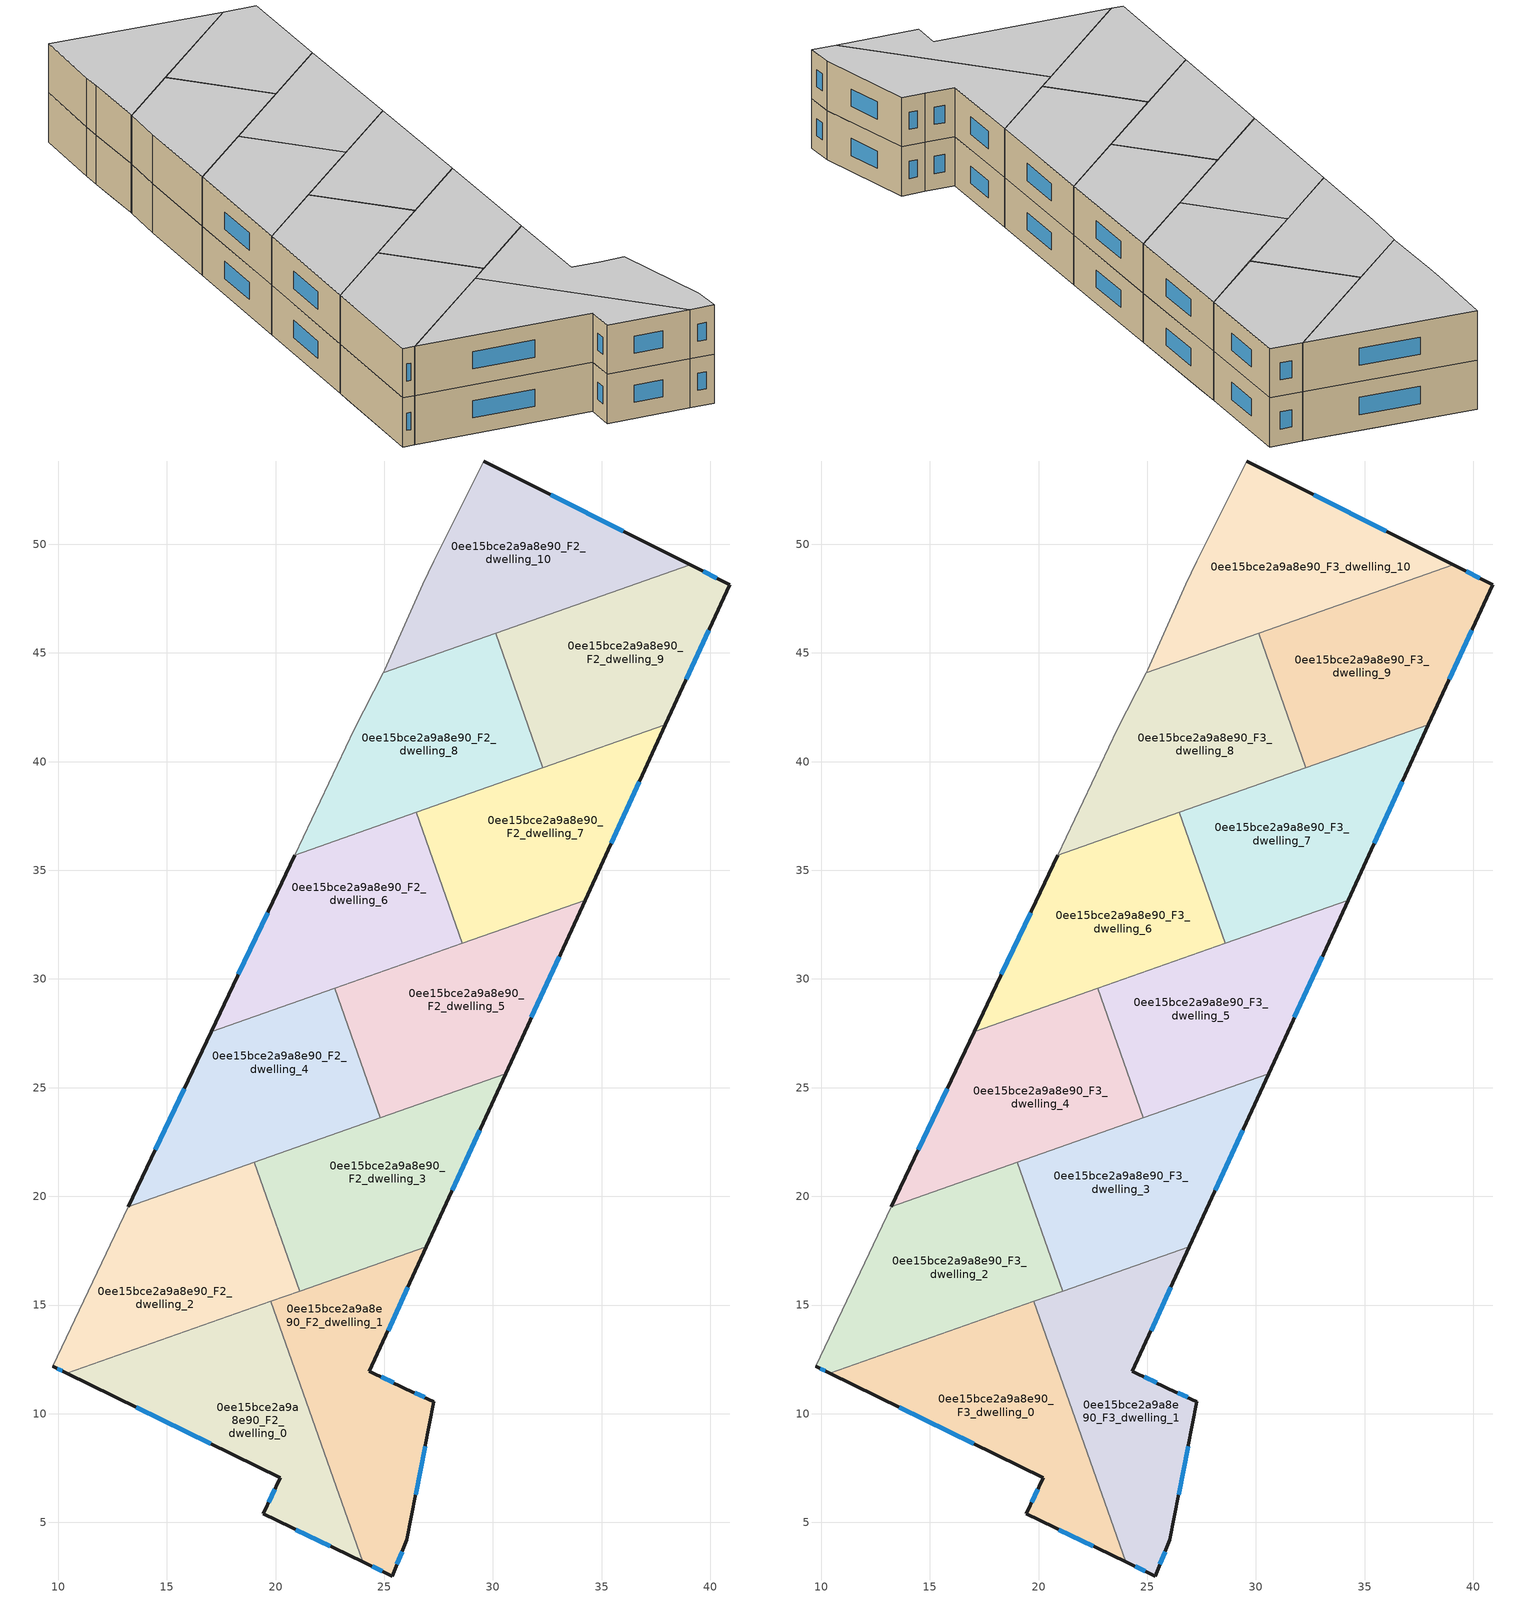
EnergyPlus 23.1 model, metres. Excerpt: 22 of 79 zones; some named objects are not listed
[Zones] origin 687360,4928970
0ee15bce2a9a8e90_F2_dwelling_0
 floor to 0ee15bce2a9a8e90_F1_dwelling_0 (EU_floor_Construction): 21.29,10.9 24,3.19 19.43,5.39 20.22,7.06 16.23,9.01 17.82,12.49 z6
 floor to 0ee15bce2a9a8e90_F1_dwelling_6 (EU_floor_Construction): 18.91,14.86 16.23,9.01 10.4,11.87 z6
 floor to 0ee15bce2a9a8e90_F1_dwelling_1 (EU_floor_Construction): 19.79,15.17 21.29,10.9 17.82,12.49 18.91,14.86 z6
 wall outside (EU_wall_Construction): 10.4,11.87 20.22,7.06 19.43,5.39 24,3.19 z6:9
 wall to 0ee15bce2a9a8e90_F2_dwelling_1 (EU_wall_Construction): 24,3.19 19.79,15.17 z6:9
 wall to 0ee15bce2a9a8e90_F2_dwelling_2 (EU_wall_Construction): 19.79,15.17 10.4,11.87 z6:9
 window (EU_Window_Construction): 13.59,10.3 17.03,8.62 / 20.92,4.67 22.52,3.9 / 19.97,6.52 19.69,5.93 z6.98:8.02
0ee15bce2a9a8e90_F2_dwelling_1
 floor to 0ee15bce2a9a8e90_F1_dwelling_1 (EU_floor_Construction): 26.47,16.67 24.32,11.96 25.97,11.15 27.28,10.56 26.85,8.35 21.29,10.9 19.79,15.17 25.42,17.15 z6
 floor to 0ee15bce2a9a8e90_F1_dwelling_0 (EU_floor_Construction): 26.85,8.35 26.04,4.2 25.36,2.53 24,3.19 21.29,10.9 z6
 floor to 0ee15bce2a9a8e90_F1_dwelling_2 (EU_floor_Construction): 26.94,17.69 26.47,16.67 25.42,17.15 z6
 wall outside (EU_wall_Construction): 24,3.19 25.36,2.53 26.04,4.2 27.28,10.56 25.97,11.15 24.32,11.96 26.94,17.69 z6:9
 wall to 0ee15bce2a9a8e90_F2_dwelling_3 (EU_wall_Construction): 26.94,17.69 21.11,15.64 z6:9
 wall to 0ee15bce2a9a8e90_F2_dwelling_2 (EU_wall_Construction): 21.11,15.64 19.79,15.17 z6:9
 window (EU_Window_Construction): 25.58,3.08 25.82,3.66 / 24.44,2.98 24.92,2.75 / 25.17,13.82 26.09,15.82 / 25.43,11.42 24.86,11.7 / 26.85,10.75 26.4,10.96 / 26.44,6.27 26.88,8.49 z6.98:8.02
0ee15bce2a9a8e90_F2_dwelling_10
 floor to 0ee15bce2a9a8e90_F1_dwelling_11 (EU_floor_Construction): 35.43,50.89 33.72,47.16 28.61,45.37 26.06,46.54 26.78,48.15 27.28,49.22 29.57,53.83 z6
 floor to 0ee15bce2a9a8e90_F1_dwelling_10 (EU_floor_Construction): 28.61,45.37 24.95,44.08 25.02,44.22 26.06,46.54 z6
 floor to 0ee15bce2a9a8e90_F1_dwelling_5 (EU_floor_Construction): 39.08,49.05 33.72,47.16 35.43,50.89 z6
 wall outside (EU_wall_Construction): 39.08,49.05 29.57,53.83 z6:9
 wall adiabatic (EU_wall_Construction): 29.57,53.83 27.28,49.22 26.78,48.15 25.02,44.22 24.95,44.08 z6:9
 wall to 0ee15bce2a9a8e90_F2_dwelling_9 (EU_wall_Construction): 30.12,45.9 39.08,49.05 z6:9
 wall to 0ee15bce2a9a8e90_F2_dwelling_8 (EU_wall_Construction): 24.95,44.08 30.12,45.9 z6:9
 window (EU_Window_Construction): 35.99,50.6 32.67,52.28 z6.98:8.02
0ee15bce2a9a8e90_F2_dwelling_2
 floor to 0ee15bce2a9a8e90_F1_dwelling_6 (EU_floor_Construction): 19.36,15.84 18.91,14.86 10.4,11.87 9.75,12.18 12.89,18.8 z6
 floor to 0ee15bce2a9a8e90_F1_dwelling_7 (EU_floor_Construction): 19.03,21.57 20.31,17.91 19.36,15.84 12.89,18.8 13.23,19.53 z6
 floor to 0ee15bce2a9a8e90_F1_dwelling_1 (EU_floor_Construction): 20.31,17.91 21.11,15.64 18.91,14.86 z6
 wall outside (EU_wall_Construction): 9.75,12.18 10.4,11.87 z6:9
 wall adiabatic (EU_wall_Construction): 13.23,19.53 9.75,12.18 z6:9
 wall to 0ee15bce2a9a8e90_F2_dwelling_3 (EU_wall_Construction): 21.11,15.64 19.03,21.57 z6:9
 wall to 0ee15bce2a9a8e90_F2_dwelling_4 (EU_wall_Construction): 19.03,21.57 13.23,19.53 z6:9
 window (EU_Window_Construction): 9.96,12.08 10.19,11.97 z6.98:8.02
0ee15bce2a9a8e90_F2_dwelling_3
 floor to 0ee15bce2a9a8e90_F1_dwelling_2 (EU_floor_Construction): 30.09,24.55 26.94,17.69 25.42,17.15 20.91,19.22 22.56,22.81 28.97,25.07 z6
 floor to 0ee15bce2a9a8e90_F1_dwelling_1 (EU_floor_Construction): 25.42,17.15 21.11,15.64 20.31,17.91 20.91,19.22 z6
 floor to 0ee15bce2a9a8e90_F1_dwelling_3 (EU_floor_Construction): 30.58,25.63 30.09,24.55 28.97,25.07 z6
 floor adiabatic (EU_floor_Construction): 22.56,22.81 20.31,17.91 19.03,21.57 z6
 wall outside (EU_wall_Construction): 26.94,17.69 30.58,25.63 z6:9
 wall to 0ee15bce2a9a8e90_F2_dwelling_5 (EU_wall_Construction): 30.58,25.63 24.82,23.61 z6:9
 wall to 0ee15bce2a9a8e90_F2_dwelling_4 (EU_wall_Construction): 24.82,23.61 19.03,21.57 z6:9
 window (EU_Window_Construction): 28.13,20.27 29.4,23.05 z6.98:8.02
0ee15bce2a9a8e90_F2_dwelling_4
 floor to 0ee15bce2a9a8e90_F1_dwelling_8 (EU_floor_Construction): 22.72,29.58 24,25.96 22.56,22.81 22.33,22.73 16.1,25.59 17.04,27.58 z6
 floor to 0ee15bce2a9a8e90_F1_dwelling_7 (EU_floor_Construction): 22.33,22.73 13.23,19.53 16.1,25.59 z6
 floor to 0ee15bce2a9a8e90_F1_dwelling_2 (EU_floor_Construction): 24,25.96 24.82,23.61 22.56,22.81 z6
 wall outside (EU_wall_Construction): 17.04,27.58 13.23,19.53 z6:9
 wall to 0ee15bce2a9a8e90_F2_dwelling_5 (EU_wall_Construction): 24.82,23.61 22.72,29.58 z6:9
 wall to 0ee15bce2a9a8e90_F2_dwelling_6 (EU_wall_Construction): 22.72,29.58 17.04,27.58 z6:9
 window (EU_Window_Construction): 15.8,24.96 14.47,22.15 z6.98:8.02
0ee15bce2a9a8e90_F2_dwelling_5
 floor to 0ee15bce2a9a8e90_F1_dwelling_3 (EU_floor_Construction): 33.7,32.45 30.58,25.63 28.97,25.07 24.52,27.11 26.22,30.81 32.48,33.01 z6
 floor to 0ee15bce2a9a8e90_F1_dwelling_4 (EU_floor_Construction): 34.24,33.63 33.7,32.45 32.48,33.01 z6
 floor to 0ee15bce2a9a8e90_F1_dwelling_9 (EU_floor_Construction): 26.22,30.81 25.66,29.58 24.39,30.16 z6
 floor to 0ee15bce2a9a8e90_F1_dwelling_2 (EU_floor_Construction): 28.97,25.07 24.82,23.61 24,25.96 24.52,27.11 z6
 floor to 0ee15bce2a9a8e90_F1_dwelling_8 (EU_floor_Construction): 25.66,29.58 24,25.96 22.72,29.58 24.39,30.16 z6
 wall outside (EU_wall_Construction): 30.58,25.63 34.24,33.63 z6:9
 wall to 0ee15bce2a9a8e90_F2_dwelling_7 (EU_wall_Construction): 34.24,33.63 28.58,31.64 z6:9
 wall to 0ee15bce2a9a8e90_F2_dwelling_6 (EU_wall_Construction): 28.58,31.64 22.72,29.58 z6:9
 window (EU_Window_Construction): 31.77,28.23 33.05,31.03 z6.98:8.02
0ee15bce2a9a8e90_F2_dwelling_6
 floor to 0ee15bce2a9a8e90_F1_dwelling_9 (EU_floor_Construction): 26.47,37.66 27.72,34.09 26.22,30.81 24.39,30.16 19.35,32.47 20.88,35.7 z6
 floor to 0ee15bce2a9a8e90_F1_dwelling_3 (EU_floor_Construction): 27.72,34.09 28.58,31.64 26.22,30.81 z6
 floor to 0ee15bce2a9a8e90_F1_dwelling_8 (EU_floor_Construction): 24.39,30.16 17.04,27.58 19.35,32.47 z6
 wall outside (EU_wall_Construction): 20.88,35.7 17.04,27.58 z6:9
 wall to 0ee15bce2a9a8e90_F2_dwelling_7 (EU_wall_Construction): 28.58,31.64 26.47,37.66 z6:9
 wall to 0ee15bce2a9a8e90_F2_dwelling_8 (EU_wall_Construction): 26.47,37.66 20.88,35.7 z6:9
 window (EU_Window_Construction): 19.63,33.06 18.29,30.22 z6.98:8.02
0ee15bce2a9a8e90_F2_dwelling_7
 floor to 0ee15bce2a9a8e90_F1_dwelling_4 (EU_floor_Construction): 37.32,40.34 34.24,33.63 32.48,33.01 28.14,35 29.92,38.87 35.92,40.98 z6
 floor to 0ee15bce2a9a8e90_F1_dwelling_5 (EU_floor_Construction): 37.94,41.69 37.32,40.34 35.92,40.98 z6
 floor to 0ee15bce2a9a8e90_F1_dwelling_3 (EU_floor_Construction): 32.48,33.01 28.58,31.64 27.72,34.09 28.14,35 z6
 floor to 0ee15bce2a9a8e90_F1_dwelling_9 (EU_floor_Construction): 28.87,36.59 27.72,34.09 26.47,37.66 26.51,37.67 z6
 floor to 0ee15bce2a9a8e90_F1_dwelling_10 (EU_floor_Construction): 29.92,38.87 28.87,36.59 26.51,37.67 z6
 wall outside (EU_wall_Construction): 34.24,33.63 37.94,41.69 z6:9
 wall to 0ee15bce2a9a8e90_F2_dwelling_9 (EU_wall_Construction): 37.94,41.69 32.29,39.71 z6:9
 wall to 0ee15bce2a9a8e90_F2_dwelling_8 (EU_wall_Construction): 32.29,39.71 26.47,37.66 z6:9
 window (EU_Window_Construction): 35.45,36.25 36.74,39.07 z6.98:8.02
0ee15bce2a9a8e90_F2_dwelling_8
 floor to 0ee15bce2a9a8e90_F1_dwelling_4 (EU_floor_Construction): 31.43,42.17 32.29,39.71 29.92,38.87 z6
 floor adiabatic (EU_floor_Construction): 30.12,45.9 31.43,42.17 29.92,38.87 32.3,39.71 20.88,35.7 23.62,41.49 24.95,44.08 z6
 wall adiabatic (EU_wall_Construction): 24.95,44.08 23.62,41.49 20.88,35.7 z6:9
 wall to 0ee15bce2a9a8e90_F2_dwelling_9 (EU_wall_Construction): 32.3,39.71 30.12,45.9 z6:9
0ee15bce2a9a8e90_F2_dwelling_9
 floor to 0ee15bce2a9a8e90_F1_dwelling_5 (EU_floor_Construction): 40.89,48.14 37.94,41.69 35.92,40.98 31.76,42.89 33.72,47.16 39.08,49.05 z6
 floor to 0ee15bce2a9a8e90_F1_dwelling_10 (EU_floor_Construction): 32.15,43.74 31.43,42.17 30.63,44.44 z6
 floor to 0ee15bce2a9a8e90_F1_dwelling_4 (EU_floor_Construction): 35.92,40.98 32.29,39.71 31.43,42.17 31.76,42.89 z6
 floor to 0ee15bce2a9a8e90_F1_dwelling_11 (EU_floor_Construction): 33.72,47.16 32.15,43.74 30.63,44.44 30.12,45.9 z6
 wall outside (EU_wall_Construction): 37.94,41.69 40.89,48.14 39.08,49.05 z6:9
 window (EU_Window_Construction): 40.3,48.44 39.67,48.75 / 38.9,43.79 39.93,46.04 z6.98:8.02
0ee15bce2a9a8e90_F3_dwelling_0
 floor to 0ee15bce2a9a8e90_F2_dwelling_0 (EU_floor_Construction): 19.79,15.17 24,3.19 19.43,5.39 20.22,7.06 10.4,11.87 z9
 wall outside (EU_wall_Construction): 10.4,11.87 20.22,7.06 19.43,5.39 24,3.19 z9:12
 wall to 0ee15bce2a9a8e90_F3_dwelling_1 (EU_wall_Construction): 24,3.19 19.79,15.17 z9:12
 wall to 0ee15bce2a9a8e90_F3_dwelling_2 (EU_wall_Construction): 19.79,15.17 10.4,11.87 z9:12
 window (EU_Window_Construction): 13.59,10.3 17.03,8.62 / 20.92,4.67 22.52,3.9 / 19.97,6.52 19.69,5.93 z9.98:11.02
 ceiling to 0ee15bce2a9a8e90_F4_dwelling_0 (EU_floor_Construction): 24,3.19 19.79,15.17 10.4,11.87 20.22,7.06 19.43,5.39 z12
0ee15bce2a9a8e90_F3_dwelling_1
 floor to 0ee15bce2a9a8e90_F2_dwelling_1 (EU_floor_Construction): 26.94,17.69 24.32,11.96 25.97,11.15 27.28,10.56 26.04,4.2 25.36,2.53 24,3.19 19.79,15.17 z9
 wall outside (EU_wall_Construction): 24,3.19 25.36,2.53 26.04,4.2 27.28,10.56 25.97,11.15 24.32,11.96 26.94,17.69 z9:12
 wall to 0ee15bce2a9a8e90_F3_dwelling_3 (EU_wall_Construction): 26.94,17.69 21.11,15.64 z9:12
 wall to 0ee15bce2a9a8e90_F3_dwelling_2 (EU_wall_Construction): 21.11,15.64 19.79,15.17 z9:12
 window (EU_Window_Construction): 25.58,3.08 25.82,3.66 / 24.44,2.98 24.92,2.75 / 25.17,13.82 26.09,15.82 / 25.43,11.42 24.86,11.7 / 26.85,10.75 26.4,10.96 / 26.44,6.27 26.88,8.49 z9.98:11.02
 ceiling to 0ee15bce2a9a8e90_F4_dwelling_1 (EU_floor_Construction): 25.36,2.53 26.04,4.2 27.28,10.56 25.97,11.15 24.32,11.96 26.94,17.69 19.79,15.17 24,3.19 z12
0ee15bce2a9a8e90_F3_dwelling_10
 floor to 0ee15bce2a9a8e90_F2_dwelling_10 (EU_floor_Construction): 39.08,49.05 24.95,44.08 25.02,44.22 26.78,48.15 27.28,49.22 29.57,53.83 z9
 wall outside (EU_wall_Construction): 39.08,49.05 29.57,53.83 z9:12
 wall adiabatic (EU_wall_Construction): 29.57,53.83 27.28,49.22 26.78,48.15 25.02,44.22 24.95,44.08 z9:12
 wall to 0ee15bce2a9a8e90_F3_dwelling_9 (EU_wall_Construction): 30.12,45.9 39.08,49.05 z9:12
 wall to 0ee15bce2a9a8e90_F3_dwelling_8 (EU_wall_Construction): 24.95,44.08 30.12,45.9 z9:12
 window (EU_Window_Construction): 35.99,50.6 32.67,52.28 z9.98:11.02
 ceiling to 0ee15bce2a9a8e90_F4_dwelling_10 (EU_floor_Construction): 39.08,49.05 29.57,53.83 27.28,49.22 26.78,48.15 25.02,44.22 24.95,44.08 z12
0ee15bce2a9a8e90_F3_dwelling_2
 floor to 0ee15bce2a9a8e90_F2_dwelling_2 (EU_floor_Construction): 19.03,21.57 21.11,15.64 10.4,11.87 9.75,12.18 13.23,19.53 z9
 wall outside (EU_wall_Construction): 9.75,12.18 10.4,11.87 z9:12
 wall adiabatic (EU_wall_Construction): 13.23,19.53 9.75,12.18 z9:12
 wall to 0ee15bce2a9a8e90_F3_dwelling_3 (EU_wall_Construction): 21.11,15.64 19.03,21.57 z9:12
 wall to 0ee15bce2a9a8e90_F3_dwelling_4 (EU_wall_Construction): 19.03,21.57 13.23,19.53 z9:12
 window (EU_Window_Construction): 9.96,12.08 10.19,11.97 z9.98:11.02
 ceiling to 0ee15bce2a9a8e90_F4_dwelling_2 (EU_floor_Construction): 21.11,15.64 19.03,21.57 13.23,19.53 9.75,12.18 10.4,11.87 z12
0ee15bce2a9a8e90_F3_dwelling_3
 floor to 0ee15bce2a9a8e90_F2_dwelling_3 (EU_floor_Construction): 30.58,25.63 26.94,17.69 21.11,15.64 19.03,21.57 z9
 wall outside (EU_wall_Construction): 26.94,17.69 30.58,25.63 z9:12
 wall to 0ee15bce2a9a8e90_F3_dwelling_5 (EU_wall_Construction): 30.58,25.63 24.82,23.61 z9:12
 wall to 0ee15bce2a9a8e90_F3_dwelling_4 (EU_wall_Construction): 24.82,23.61 19.03,21.57 z9:12
 window (EU_Window_Construction): 28.13,20.27 29.4,23.05 z9.98:11.02
 ceiling to 0ee15bce2a9a8e90_F4_dwelling_3 (EU_floor_Construction): 26.94,17.69 30.58,25.63 19.03,21.57 21.11,15.64 z12
0ee15bce2a9a8e90_F3_dwelling_4
 floor to 0ee15bce2a9a8e90_F2_dwelling_4 (EU_floor_Construction): 22.72,29.58 24.82,23.61 13.23,19.53 17.04,27.58 z9
 wall outside (EU_wall_Construction): 17.04,27.58 13.23,19.53 z9:12
 wall to 0ee15bce2a9a8e90_F3_dwelling_5 (EU_wall_Construction): 24.82,23.61 22.72,29.58 z9:12
 wall to 0ee15bce2a9a8e90_F3_dwelling_6 (EU_wall_Construction): 22.72,29.58 17.04,27.58 z9:12
 window (EU_Window_Construction): 15.8,24.96 14.47,22.15 z9.98:11.02
 ceiling to 0ee15bce2a9a8e90_F4_dwelling_4 (EU_floor_Construction): 24.82,23.61 22.72,29.58 17.04,27.58 13.23,19.53 z12
0ee15bce2a9a8e90_F3_dwelling_5
 floor to 0ee15bce2a9a8e90_F2_dwelling_5 (EU_floor_Construction): 34.24,33.63 30.58,25.63 24.82,23.61 22.72,29.58 z9
 wall outside (EU_wall_Construction): 30.58,25.63 34.24,33.63 z9:12
 wall to 0ee15bce2a9a8e90_F3_dwelling_7 (EU_wall_Construction): 34.24,33.63 28.58,31.64 z9:12
 wall to 0ee15bce2a9a8e90_F3_dwelling_6 (EU_wall_Construction): 28.58,31.64 22.72,29.58 z9:12
 window (EU_Window_Construction): 31.77,28.23 33.05,31.03 z9.98:11.02
 ceiling to 0ee15bce2a9a8e90_F4_dwelling_5 (EU_floor_Construction): 30.58,25.63 34.24,33.63 22.72,29.58 24.82,23.61 z12
0ee15bce2a9a8e90_F3_dwelling_6
 floor to 0ee15bce2a9a8e90_F2_dwelling_6 (EU_floor_Construction): 26.47,37.66 28.58,31.64 17.04,27.58 20.88,35.7 z9
 wall outside (EU_wall_Construction): 20.88,35.7 17.04,27.58 z9:12
 wall to 0ee15bce2a9a8e90_F3_dwelling_7 (EU_wall_Construction): 28.58,31.64 26.47,37.66 z9:12
 wall to 0ee15bce2a9a8e90_F3_dwelling_8 (EU_wall_Construction): 26.47,37.66 20.88,35.7 z9:12
 window (EU_Window_Construction): 19.63,33.06 18.29,30.22 z9.98:11.02
 ceiling to 0ee15bce2a9a8e90_F4_dwelling_6 (EU_floor_Construction): 28.58,31.64 26.47,37.66 20.88,35.7 17.04,27.58 z12
0ee15bce2a9a8e90_F3_dwelling_7
 floor to 0ee15bce2a9a8e90_F2_dwelling_7 (EU_floor_Construction): 37.94,41.69 34.24,33.63 28.58,31.64 26.47,37.66 z9
 wall outside (EU_wall_Construction): 34.24,33.63 37.94,41.69 z9:12
 wall to 0ee15bce2a9a8e90_F3_dwelling_9 (EU_wall_Construction): 37.94,41.69 32.29,39.71 z9:12
 wall to 0ee15bce2a9a8e90_F3_dwelling_8 (EU_wall_Construction): 32.29,39.71 26.47,37.66 z9:12
 window (EU_Window_Construction): 35.45,36.25 36.74,39.07 z9.98:11.02
 ceiling to 0ee15bce2a9a8e90_F4_dwelling_7 (EU_floor_Construction): 34.24,33.63 37.94,41.69 26.47,37.66 28.58,31.64 z12
0ee15bce2a9a8e90_F3_dwelling_8
 floor to 0ee15bce2a9a8e90_F2_dwelling_8 (EU_floor_Construction): 30.12,45.9 32.3,39.71 20.88,35.7 23.62,41.49 24.95,44.08 z9
 wall adiabatic (EU_wall_Construction): 24.95,44.08 23.62,41.49 20.88,35.7 z9:12
 wall to 0ee15bce2a9a8e90_F3_dwelling_9 (EU_wall_Construction): 32.3,39.71 30.12,45.9 z9:12
 ceiling to 0ee15bce2a9a8e90_F4_dwelling_8 (EU_floor_Construction): 32.3,39.71 30.12,45.9 24.95,44.08 23.62,41.49 20.88,35.7 z12
0ee15bce2a9a8e90_F3_dwelling_9
 floor to 0ee15bce2a9a8e90_F2_dwelling_9 (EU_floor_Construction): 40.89,48.14 37.94,41.69 32.3,39.71 30.12,45.9 39.08,49.05 z9
 wall outside (EU_wall_Construction): 37.94,41.69 40.89,48.14 39.08,49.05 z9:12
 window (EU_Window_Construction): 40.3,48.44 39.67,48.75 / 38.9,43.79 39.93,46.04 z9.98:11.02
 ceiling to 0ee15bce2a9a8e90_F4_dwelling_9 (EU_floor_Construction): 37.94,41.69 40.89,48.14 39.08,49.05 30.12,45.9 32.3,39.71 z12
[Building]
EU S2 Campaign: North Axis=0; Terrain=City; Solar Distribution=FullExterior
[Site:Location]
Bologna: Latitude=44.5; Longitude=11.25; Time Zone=1; Elevation=37
[SizingPeriod:WeatherFileDays]
AnnualSizingPeriod: Begin Month=1; Begin Day of Month=1; End Month=12; End Day of Month=31; Day of Week for Start Day=Monday; Use Weather File Daylight Saving Period=No; Use Weather File Rain and Snow Indicators=No
[MATERIAL]
EU_InternalMass_Material: Roughness=MediumRough; Thickness=0.1; Conductivity=1; Density=1800; Specific Heat=900; Thermal Absorptance=0.9; Solar Absorptance=0.7; Visible Absorptance=0.7
[MATERIAL:NOMASS] Roughness=MediumRough; Thermal Absorptance=0.9; Solar Absorptance=0.7; Visible Absorptance=0.7
Name | Thermal Resistance
EU_wall_NoMass | 0.905828
EU_floor_NoMass | 0.67114
[WINDOWMATERIAL:SIMPLEGLAZINGSYSTEM]
EU_Window_SimpleGlazing: UFactor=4.52486; Solar Heat Gain Coefficient=0.85; Visible Transmittance=0.85
[CONSTRUCTION]
EU_wall_Construction: EU_wall_NoMass
EU_floor_Construction: EU_floor_NoMass
EU_Window_Construction: EU_Window_SimpleGlazing
EU_InternalMass_Construction: EU_InternalMass_Material
[ZONE] Type=1; Multiplier=1; Ceiling Height=autocalculate; Floor Area=autocalculate; Part of Total Floor Area=Yes
Name | Volume
0ee15bce2a9a8e90_F2_dwelling_0; 0ee15bce2a9a8e90_F3_dwelling_0 | 173.888
0ee15bce2a9a8e90_F2_dwelling_1; 0ee15bce2a9a8e90_F3_dwelling_1; 0ee15bce2a9a8e90_F2_dwelling_8; 0ee15bce2a9a8e90_F3_dwelling_8 | 173.873
0ee15bce2a9a8e90_F2_dwelling_10; 0ee15bce2a9a8e90_F3_dwelling_10; 0ee15bce2a9a8e90_F2_dwelling_9; 0ee15bce2a9a8e90_F3_dwelling_9 | 173.881
0ee15bce2a9a8e90_F2_dwelling_2; 0ee15bce2a9a8e90_F3_dwelling_2 | 173.87
0ee15bce2a9a8e90_F2_dwelling_3; 0ee15bce2a9a8e90_F3_dwelling_3 | 173.883
0ee15bce2a9a8e90_F2_dwelling_4; 0ee15bce2a9a8e90_F3_dwelling_4 | 173.861
0ee15bce2a9a8e90_F2_dwelling_5; 0ee15bce2a9a8e90_F3_dwelling_5 | 173.886
0ee15bce2a9a8e90_F2_dwelling_6; 0ee15bce2a9a8e90_F3_dwelling_6 | 173.889
0ee15bce2a9a8e90_F2_dwelling_7; 0ee15bce2a9a8e90_F3_dwelling_7 | 173.877
[INTERNALMASS] Construction=EU_InternalMass_Construction
Name | Zone or ZoneList | Surface Area
0ee15bce2a9a8e90_F2_dwelling_0_EU_InternalMass | 0ee15bce2a9a8e90_F2_dwelling_0 | 57.9647
0ee15bce2a9a8e90_F2_dwelling_1_EU_InternalMass | 0ee15bce2a9a8e90_F2_dwelling_1 | 57.9564
0ee15bce2a9a8e90_F2_dwelling_2_EU_InternalMass | 0ee15bce2a9a8e90_F2_dwelling_2 | 57.9582
0ee15bce2a9a8e90_F2_dwelling_3_EU_InternalMass | 0ee15bce2a9a8e90_F2_dwelling_3 | 57.9602
0ee15bce2a9a8e90_F2_dwelling_4_EU_InternalMass | 0ee15bce2a9a8e90_F2_dwelling_4 | 57.9534
0ee15bce2a9a8e90_F2_dwelling_5_EU_InternalMass | 0ee15bce2a9a8e90_F2_dwelling_5 | 57.9611
0ee15bce2a9a8e90_F2_dwelling_6_EU_InternalMass | 0ee15bce2a9a8e90_F2_dwelling_6 | 57.9649
0ee15bce2a9a8e90_F2_dwelling_7_EU_InternalMass | 0ee15bce2a9a8e90_F2_dwelling_7 | 57.9585
0ee15bce2a9a8e90_F2_dwelling_8_EU_InternalMass | 0ee15bce2a9a8e90_F2_dwelling_8 | 57.9569
0ee15bce2a9a8e90_F2_dwelling_9_EU_InternalMass | 0ee15bce2a9a8e90_F2_dwelling_9 | 57.96
0ee15bce2a9a8e90_F2_dwelling_10_EU_InternalMass | 0ee15bce2a9a8e90_F2_dwelling_10 | 57.9607
0ee15bce2a9a8e90_F3_dwelling_0_EU_InternalMass | 0ee15bce2a9a8e90_F3_dwelling_0 | 57.9647
0ee15bce2a9a8e90_F3_dwelling_1_EU_InternalMass | 0ee15bce2a9a8e90_F3_dwelling_1 | 57.9564
0ee15bce2a9a8e90_F3_dwelling_2_EU_InternalMass | 0ee15bce2a9a8e90_F3_dwelling_2 | 57.9582
0ee15bce2a9a8e90_F3_dwelling_3_EU_InternalMass | 0ee15bce2a9a8e90_F3_dwelling_3 | 57.9602
0ee15bce2a9a8e90_F3_dwelling_4_EU_InternalMass | 0ee15bce2a9a8e90_F3_dwelling_4 | 57.9534
0ee15bce2a9a8e90_F3_dwelling_5_EU_InternalMass | 0ee15bce2a9a8e90_F3_dwelling_5 | 57.9611
0ee15bce2a9a8e90_F3_dwelling_6_EU_InternalMass | 0ee15bce2a9a8e90_F3_dwelling_6 | 57.9649
0ee15bce2a9a8e90_F3_dwelling_7_EU_InternalMass | 0ee15bce2a9a8e90_F3_dwelling_7 | 57.9585
0ee15bce2a9a8e90_F3_dwelling_8_EU_InternalMass | 0ee15bce2a9a8e90_F3_dwelling_8 | 57.9569
0ee15bce2a9a8e90_F3_dwelling_9_EU_InternalMass | 0ee15bce2a9a8e90_F3_dwelling_9 | 57.96
0ee15bce2a9a8e90_F3_dwelling_10_EU_InternalMass | 0ee15bce2a9a8e90_F3_dwelling_10 | 57.9607
[OTHEREQUIPMENT] Fuel Type=Electricity; Design Level Calculation Method=Watts/Area; Power per Zone Floor Area=1; Fraction Latent=0; Fraction Radiant=0; Fraction Lost=0; Carbon Dioxide Generation Rate=0; EndUse Subcategory=EU_Step8_InternalGains
Name | Zone or ZoneList or Space or SpaceList | Schedule
EU_Step8_InternalGain_0ee15bce2a9a8e90_F2_dwelling_0_f000 | 0ee15bce2a9a8e90_F2_dwelling_0 | EU_Step8_GainSchedule_0ee15bce2a9a8e90_F2_dwelling_0_f000
EU_Step8_InternalGain_0ee15bce2a9a8e90_F2_dwelling_1_f000 | 0ee15bce2a9a8e90_F2_dwelling_1 | EU_Step8_GainSchedule_0ee15bce2a9a8e90_F2_dwelling_1_f000
EU_Step8_InternalGain_0ee15bce2a9a8e90_F2_dwelling_2_f000 | 0ee15bce2a9a8e90_F2_dwelling_2 | EU_Step8_GainSchedule_0ee15bce2a9a8e90_F2_dwelling_2_f000
EU_Step8_InternalGain_0ee15bce2a9a8e90_F2_dwelling_3_f000 | 0ee15bce2a9a8e90_F2_dwelling_3 | EU_Step8_GainSchedule_0ee15bce2a9a8e90_F2_dwelling_3_f000
EU_Step8_InternalGain_0ee15bce2a9a8e90_F2_dwelling_4_f000 | 0ee15bce2a9a8e90_F2_dwelling_4 | EU_Step8_GainSchedule_0ee15bce2a9a8e90_F2_dwelling_4_f000
EU_Step8_InternalGain_0ee15bce2a9a8e90_F2_dwelling_5_f000 | 0ee15bce2a9a8e90_F2_dwelling_5 | EU_Step8_GainSchedule_0ee15bce2a9a8e90_F2_dwelling_5_f000
EU_Step8_InternalGain_0ee15bce2a9a8e90_F2_dwelling_6_f000 | 0ee15bce2a9a8e90_F2_dwelling_6 | EU_Step8_GainSchedule_0ee15bce2a9a8e90_F2_dwelling_6_f000
EU_Step8_InternalGain_0ee15bce2a9a8e90_F2_dwelling_7_f000 | 0ee15bce2a9a8e90_F2_dwelling_7 | EU_Step8_GainSchedule_0ee15bce2a9a8e90_F2_dwelling_7_f000
EU_Step8_InternalGain_0ee15bce2a9a8e90_F2_dwelling_8_f000 | 0ee15bce2a9a8e90_F2_dwelling_8 | EU_Step8_GainSchedule_0ee15bce2a9a8e90_F2_dwelling_8_f000
EU_Step8_InternalGain_0ee15bce2a9a8e90_F2_dwelling_9_f000 | 0ee15bce2a9a8e90_F2_dwelling_9 | EU_Step8_GainSchedule_0ee15bce2a9a8e90_F2_dwelling_9_f000
EU_Step8_InternalGain_0ee15bce2a9a8e90_F2_dwelling_10_f000 | 0ee15bce2a9a8e90_F2_dwelling_10 | EU_Step8_GainSchedule_0ee15bce2a9a8e90_F2_dwelling_10_f000
EU_Step8_InternalGain_0ee15bce2a9a8e90_F3_dwelling_0_f000 | 0ee15bce2a9a8e90_F3_dwelling_0 | EU_Step8_GainSchedule_0ee15bce2a9a8e90_F3_dwelling_0_f000
EU_Step8_InternalGain_0ee15bce2a9a8e90_F3_dwelling_1_f000 | 0ee15bce2a9a8e90_F3_dwelling_1 | EU_Step8_GainSchedule_0ee15bce2a9a8e90_F3_dwelling_1_f000
EU_Step8_InternalGain_0ee15bce2a9a8e90_F3_dwelling_2_f000 | 0ee15bce2a9a8e90_F3_dwelling_2 | EU_Step8_GainSchedule_0ee15bce2a9a8e90_F3_dwelling_2_f000
EU_Step8_InternalGain_0ee15bce2a9a8e90_F3_dwelling_3_f000 | 0ee15bce2a9a8e90_F3_dwelling_3 | EU_Step8_GainSchedule_0ee15bce2a9a8e90_F3_dwelling_3_f000
EU_Step8_InternalGain_0ee15bce2a9a8e90_F3_dwelling_4_f000 | 0ee15bce2a9a8e90_F3_dwelling_4 | EU_Step8_GainSchedule_0ee15bce2a9a8e90_F3_dwelling_4_f000
EU_Step8_InternalGain_0ee15bce2a9a8e90_F3_dwelling_5_f000 | 0ee15bce2a9a8e90_F3_dwelling_5 | EU_Step8_GainSchedule_0ee15bce2a9a8e90_F3_dwelling_5_f000
EU_Step8_InternalGain_0ee15bce2a9a8e90_F3_dwelling_6_f000 | 0ee15bce2a9a8e90_F3_dwelling_6 | EU_Step8_GainSchedule_0ee15bce2a9a8e90_F3_dwelling_6_f000
EU_Step8_InternalGain_0ee15bce2a9a8e90_F3_dwelling_7_f000 | 0ee15bce2a9a8e90_F3_dwelling_7 | EU_Step8_GainSchedule_0ee15bce2a9a8e90_F3_dwelling_7_f000
EU_Step8_InternalGain_0ee15bce2a9a8e90_F3_dwelling_8_f000 | 0ee15bce2a9a8e90_F3_dwelling_8 | EU_Step8_GainSchedule_0ee15bce2a9a8e90_F3_dwelling_8_f000
EU_Step8_InternalGain_0ee15bce2a9a8e90_F3_dwelling_9_f000 | 0ee15bce2a9a8e90_F3_dwelling_9 | EU_Step8_GainSchedule_0ee15bce2a9a8e90_F3_dwelling_9_f000
EU_Step8_InternalGain_0ee15bce2a9a8e90_F3_dwelling_10_f000 | 0ee15bce2a9a8e90_F3_dwelling_10 | EU_Step8_GainSchedule_0ee15bce2a9a8e90_F3_dwelling_10_f000
[ZONEVENTILATION:DESIGNFLOWRATE] Schedule=EU_AlwaysOn; Design Flow Rate Calculation Method=AirChanges/Hour; Air Changes per Hour=0.73129; Ventilation Type=Natural; Fan Pressure Rise=0; Fan Total Efficiency=1; Constant Term Coefficient=1; Temperature Term Coefficient=0; Velocity Term Coefficient=0; Velocity Squared Term Coefficient=0; Minimum Indoor Temperature=-100; Maximum Indoor Temperature=100; Delta Temperature=-100; Minimum Outdoor Temperature=-100; Maximum Outdoor Temperature=100; Maximum Wind Speed=40
Name | Zone or ZoneList or Space or SpaceList
EU_ConstantAir_0ee15bce2a9a8e90_F2_dwelling_0 | 0ee15bce2a9a8e90_F2_dwelling_0
EU_ConstantAir_0ee15bce2a9a8e90_F2_dwelling_1 | 0ee15bce2a9a8e90_F2_dwelling_1
EU_ConstantAir_0ee15bce2a9a8e90_F2_dwelling_2 | 0ee15bce2a9a8e90_F2_dwelling_2
EU_ConstantAir_0ee15bce2a9a8e90_F2_dwelling_3 | 0ee15bce2a9a8e90_F2_dwelling_3
EU_ConstantAir_0ee15bce2a9a8e90_F2_dwelling_4 | 0ee15bce2a9a8e90_F2_dwelling_4
EU_ConstantAir_0ee15bce2a9a8e90_F2_dwelling_5 | 0ee15bce2a9a8e90_F2_dwelling_5
EU_ConstantAir_0ee15bce2a9a8e90_F2_dwelling_6 | 0ee15bce2a9a8e90_F2_dwelling_6
EU_ConstantAir_0ee15bce2a9a8e90_F2_dwelling_7 | 0ee15bce2a9a8e90_F2_dwelling_7
EU_ConstantAir_0ee15bce2a9a8e90_F2_dwelling_8 | 0ee15bce2a9a8e90_F2_dwelling_8
EU_ConstantAir_0ee15bce2a9a8e90_F2_dwelling_9 | 0ee15bce2a9a8e90_F2_dwelling_9
EU_ConstantAir_0ee15bce2a9a8e90_F2_dwelling_10 | 0ee15bce2a9a8e90_F2_dwelling_10
EU_ConstantAir_0ee15bce2a9a8e90_F3_dwelling_0 | 0ee15bce2a9a8e90_F3_dwelling_0
EU_ConstantAir_0ee15bce2a9a8e90_F3_dwelling_1 | 0ee15bce2a9a8e90_F3_dwelling_1
EU_ConstantAir_0ee15bce2a9a8e90_F3_dwelling_2 | 0ee15bce2a9a8e90_F3_dwelling_2
EU_ConstantAir_0ee15bce2a9a8e90_F3_dwelling_3 | 0ee15bce2a9a8e90_F3_dwelling_3
EU_ConstantAir_0ee15bce2a9a8e90_F3_dwelling_4 | 0ee15bce2a9a8e90_F3_dwelling_4
EU_ConstantAir_0ee15bce2a9a8e90_F3_dwelling_5 | 0ee15bce2a9a8e90_F3_dwelling_5
EU_ConstantAir_0ee15bce2a9a8e90_F3_dwelling_6 | 0ee15bce2a9a8e90_F3_dwelling_6
EU_ConstantAir_0ee15bce2a9a8e90_F3_dwelling_7 | 0ee15bce2a9a8e90_F3_dwelling_7
EU_ConstantAir_0ee15bce2a9a8e90_F3_dwelling_8 | 0ee15bce2a9a8e90_F3_dwelling_8
EU_ConstantAir_0ee15bce2a9a8e90_F3_dwelling_9 | 0ee15bce2a9a8e90_F3_dwelling_9
EU_ConstantAir_0ee15bce2a9a8e90_F3_dwelling_10 | 0ee15bce2a9a8e90_F3_dwelling_10
[HVACTEMPLATE:ZONE:IDEALLOADSAIRSYSTEM] System Availability Schedule=EU_AlwaysOn; Maximum Heating Supply Air Temperature=50; Minimum Cooling Supply Air Temperature=13; Maximum Heating Supply Air Humidity Ratio=0.0156; Minimum Cooling Supply Air Humidity Ratio=0.0077; Heating Limit=NoLimit; Cooling Limit=NoLimit; Heating Availability Schedule=EU_AlwaysOn; Cooling Availability Schedule=EU_CoolingOff; Dehumidification Control Type=ConstantSensibleHeatRatio; Cooling Sensible Heat Ratio=0.7; Dehumidification Setpoint=60; Humidification Control Type=None; Humidification Setpoint=30; Outdoor Air Method=None; Outdoor Air Flow Rate per Person=0.00944; Outdoor Air Flow Rate per Zone Floor Area=0; Outdoor Air Flow Rate per Zone=0; Demand Controlled Ventilation Type=None; Outdoor Air Economizer Type=NoEconomizer; Heat Recovery Type=None; Sensible Heat Recovery Effectiveness=0.7; Latent Heat Recovery Effectiveness=0.65
Name | Template Thermostat
0ee15bce2a9a8e90_F2_dwelling_0 | EU_HeatOnly_0ee15bce2a9a8e90_F2_dwelling_0
0ee15bce2a9a8e90_F2_dwelling_1 | EU_HeatOnly_0ee15bce2a9a8e90_F2_dwelling_1
0ee15bce2a9a8e90_F2_dwelling_2 | EU_HeatOnly_0ee15bce2a9a8e90_F2_dwelling_2
0ee15bce2a9a8e90_F2_dwelling_3 | EU_HeatOnly_0ee15bce2a9a8e90_F2_dwelling_3
0ee15bce2a9a8e90_F2_dwelling_4 | EU_HeatOnly_0ee15bce2a9a8e90_F2_dwelling_4
0ee15bce2a9a8e90_F2_dwelling_5 | EU_HeatOnly_0ee15bce2a9a8e90_F2_dwelling_5
0ee15bce2a9a8e90_F2_dwelling_6 | EU_HeatOnly_0ee15bce2a9a8e90_F2_dwelling_6
0ee15bce2a9a8e90_F2_dwelling_7 | EU_HeatOnly_0ee15bce2a9a8e90_F2_dwelling_7
0ee15bce2a9a8e90_F2_dwelling_8 | EU_HeatOnly_0ee15bce2a9a8e90_F2_dwelling_8
0ee15bce2a9a8e90_F2_dwelling_9 | EU_HeatOnly_0ee15bce2a9a8e90_F2_dwelling_9
0ee15bce2a9a8e90_F2_dwelling_10 | EU_HeatOnly_0ee15bce2a9a8e90_F2_dwelling_10
0ee15bce2a9a8e90_F3_dwelling_0 | EU_HeatOnly_0ee15bce2a9a8e90_F3_dwelling_0
0ee15bce2a9a8e90_F3_dwelling_1 | EU_HeatOnly_0ee15bce2a9a8e90_F3_dwelling_1
0ee15bce2a9a8e90_F3_dwelling_2 | EU_HeatOnly_0ee15bce2a9a8e90_F3_dwelling_2
0ee15bce2a9a8e90_F3_dwelling_3 | EU_HeatOnly_0ee15bce2a9a8e90_F3_dwelling_3
0ee15bce2a9a8e90_F3_dwelling_4 | EU_HeatOnly_0ee15bce2a9a8e90_F3_dwelling_4
0ee15bce2a9a8e90_F3_dwelling_5 | EU_HeatOnly_0ee15bce2a9a8e90_F3_dwelling_5
0ee15bce2a9a8e90_F3_dwelling_6 | EU_HeatOnly_0ee15bce2a9a8e90_F3_dwelling_6
0ee15bce2a9a8e90_F3_dwelling_7 | EU_HeatOnly_0ee15bce2a9a8e90_F3_dwelling_7
0ee15bce2a9a8e90_F3_dwelling_8 | EU_HeatOnly_0ee15bce2a9a8e90_F3_dwelling_8
0ee15bce2a9a8e90_F3_dwelling_9 | EU_HeatOnly_0ee15bce2a9a8e90_F3_dwelling_9
0ee15bce2a9a8e90_F3_dwelling_10 | EU_HeatOnly_0ee15bce2a9a8e90_F3_dwelling_10
[SIZING:ZONE] Zone Cooling Design Supply Air Temperature Input Method=SupplyAirTemperature; Zone Cooling Design Supply Air Temperature=13; Zone Heating Design Supply Air Temperature Input Method=SupplyAirTemperature; Zone Heating Design Supply Air Temperature=50; Zone Cooling Design Supply Air Humidity Ratio=0.008; Zone Heating Design Supply Air Humidity Ratio=0.008; Cooling Design Air Flow Method=DesignDay; Cooling Design Air Flow Rate=0; Cooling Minimum Air Flow per Zone Floor Area=0.000762; Cooling Minimum Air Flow=0; Cooling Minimum Air Flow Fraction=0.2; Heating Design Air Flow Method=DesignDay; Heating Design Air Flow Rate=0; Heating Maximum Air Flow per Zone Floor Area=0.002032; Heating Maximum Air Flow=0.141576; Heating Maximum Air Flow Fraction=0.3; Account for Dedicated Outdoor Air System=No; Dedicated Outdoor Air System Control Strategy=NeutralSupplyAir; Dedicated Outdoor Air Low Setpoint Temperature for Design=autosize; Dedicated Outdoor Air High Setpoint Temperature for Design=autosize; Zone Load Sizing Method=Sensible Load Only No Latent Load; Zone Latent Cooling Design Supply Air Humidity Ratio Input Method=HumidityRatioDifference; Zone Cooling Design Supply Air Humidity Ratio Difference=0.005; Zone Latent Heating Design Supply Air Humidity Ratio Input Method=HumidityRatioDifference; Zone Humidification Design Supply Air Humidity Ratio Difference=0.005
0ee15bce2a9a8e90_F2_dwelling_0; 0ee15bce2a9a8e90_F2_dwelling_1; 0ee15bce2a9a8e90_F2_dwelling_2; 0ee15bce2a9a8e90_F2_dwelling_3; 0ee15bce2a9a8e90_F2_dwelling_4; 0ee15bce2a9a8e90_F2_dwelling_5; 0ee15bce2a9a8e90_F2_dwelling_6; 0ee15bce2a9a8e90_F2_dwelling_7; 0ee15bce2a9a8e90_F2_dwelling_8; 0ee15bce2a9a8e90_F2_dwelling_9; 0ee15bce2a9a8e90_F2_dwelling_10; 0ee15bce2a9a8e90_F3_dwelling_0; 0ee15bce2a9a8e90_F3_dwelling_1; 0ee15bce2a9a8e90_F3_dwelling_2; 0ee15bce2a9a8e90_F3_dwelling_3; 0ee15bce2a9a8e90_F3_dwelling_4; 0ee15bce2a9a8e90_F3_dwelling_5; 0ee15bce2a9a8e90_F3_dwelling_6; 0ee15bce2a9a8e90_F3_dwelling_7; 0ee15bce2a9a8e90_F3_dwelling_8; 0ee15bce2a9a8e90_F3_dwelling_9; 0ee15bce2a9a8e90_F3_dwelling_10
[SCHEDULE:CONSTANT]
Name | Hourly Value
EU_AlwaysOn | 1
EU_CoolingOff | 0
[SCHEDULE:FILE] Column Number=1; Rows to Skip at Top=0; Number of Hours of Data=8760; Column Separator=Comma; Interpolate to Timestep=No; Minutes per Item=60; Adjust Schedule for Daylight Savings=Yes
Name | File
EU_Step8_GainSchedule_0ee15bce2a9a8e90_F2_dwelling_0_f000 | ../../schedules/0ee15bce2a9a8e90/0ee15bce2a9a8e90_F2_dwelling_0_f000_gain.csv
EU_Step8_GainSchedule_0ee15bce2a9a8e90_F2_dwelling_1_f000 | ../../schedules/0ee15bce2a9a8e90/0ee15bce2a9a8e90_F2_dwelling_1_f000_gain.csv
EU_Step8_GainSchedule_0ee15bce2a9a8e90_F2_dwelling_2_f000 | ../../schedules/0ee15bce2a9a8e90/0ee15bce2a9a8e90_F2_dwelling_2_f000_gain.csv
EU_Step8_GainSchedule_0ee15bce2a9a8e90_F2_dwelling_3_f000 | ../../schedules/0ee15bce2a9a8e90/0ee15bce2a9a8e90_F2_dwelling_3_f000_gain.csv
EU_Step8_GainSchedule_0ee15bce2a9a8e90_F2_dwelling_4_f000 | ../../schedules/0ee15bce2a9a8e90/0ee15bce2a9a8e90_F2_dwelling_4_f000_gain.csv
EU_Step8_GainSchedule_0ee15bce2a9a8e90_F2_dwelling_5_f000 | ../../schedules/0ee15bce2a9a8e90/0ee15bce2a9a8e90_F2_dwelling_5_f000_gain.csv
EU_Step8_GainSchedule_0ee15bce2a9a8e90_F2_dwelling_6_f000 | ../../schedules/0ee15bce2a9a8e90/0ee15bce2a9a8e90_F2_dwelling_6_f000_gain.csv
EU_Step8_GainSchedule_0ee15bce2a9a8e90_F2_dwelling_7_f000 | ../../schedules/0ee15bce2a9a8e90/0ee15bce2a9a8e90_F2_dwelling_7_f000_gain.csv
EU_Step8_GainSchedule_0ee15bce2a9a8e90_F2_dwelling_8_f000 | ../../schedules/0ee15bce2a9a8e90/0ee15bce2a9a8e90_F2_dwelling_8_f000_gain.csv
EU_Step8_GainSchedule_0ee15bce2a9a8e90_F2_dwelling_9_f000 | ../../schedules/0ee15bce2a9a8e90/0ee15bce2a9a8e90_F2_dwelling_9_f000_gain.csv
EU_Step8_GainSchedule_0ee15bce2a9a8e90_F2_dwelling_10_f000 | ../../schedules/0ee15bce2a9a8e90/0ee15bce2a9a8e90_F2_dwelling_10_f000_gain.csv
EU_Step8_GainSchedule_0ee15bce2a9a8e90_F3_dwelling_0_f000 | ../../schedules/0ee15bce2a9a8e90/0ee15bce2a9a8e90_F3_dwelling_0_f000_gain.csv
EU_Step8_GainSchedule_0ee15bce2a9a8e90_F3_dwelling_1_f000 | ../../schedules/0ee15bce2a9a8e90/0ee15bce2a9a8e90_F3_dwelling_1_f000_gain.csv
EU_Step8_GainSchedule_0ee15bce2a9a8e90_F3_dwelling_2_f000 | ../../schedules/0ee15bce2a9a8e90/0ee15bce2a9a8e90_F3_dwelling_2_f000_gain.csv
EU_Step8_GainSchedule_0ee15bce2a9a8e90_F3_dwelling_3_f000 | ../../schedules/0ee15bce2a9a8e90/0ee15bce2a9a8e90_F3_dwelling_3_f000_gain.csv
EU_Step8_GainSchedule_0ee15bce2a9a8e90_F3_dwelling_4_f000 | ../../schedules/0ee15bce2a9a8e90/0ee15bce2a9a8e90_F3_dwelling_4_f000_gain.csv
EU_Step8_GainSchedule_0ee15bce2a9a8e90_F3_dwelling_5_f000 | ../../schedules/0ee15bce2a9a8e90/0ee15bce2a9a8e90_F3_dwelling_5_f000_gain.csv
EU_Step8_GainSchedule_0ee15bce2a9a8e90_F3_dwelling_6_f000 | ../../schedules/0ee15bce2a9a8e90/0ee15bce2a9a8e90_F3_dwelling_6_f000_gain.csv
EU_Step8_GainSchedule_0ee15bce2a9a8e90_F3_dwelling_7_f000 | ../../schedules/0ee15bce2a9a8e90/0ee15bce2a9a8e90_F3_dwelling_7_f000_gain.csv
EU_Step8_GainSchedule_0ee15bce2a9a8e90_F3_dwelling_8_f000 | ../../schedules/0ee15bce2a9a8e90/0ee15bce2a9a8e90_F3_dwelling_8_f000_gain.csv
EU_Step8_GainSchedule_0ee15bce2a9a8e90_F3_dwelling_9_f000 | ../../schedules/0ee15bce2a9a8e90/0ee15bce2a9a8e90_F3_dwelling_9_f000_gain.csv
EU_Step8_GainSchedule_0ee15bce2a9a8e90_F3_dwelling_10_f000 | ../../schedules/0ee15bce2a9a8e90/0ee15bce2a9a8e90_F3_dwelling_10_f000_gain.csv
